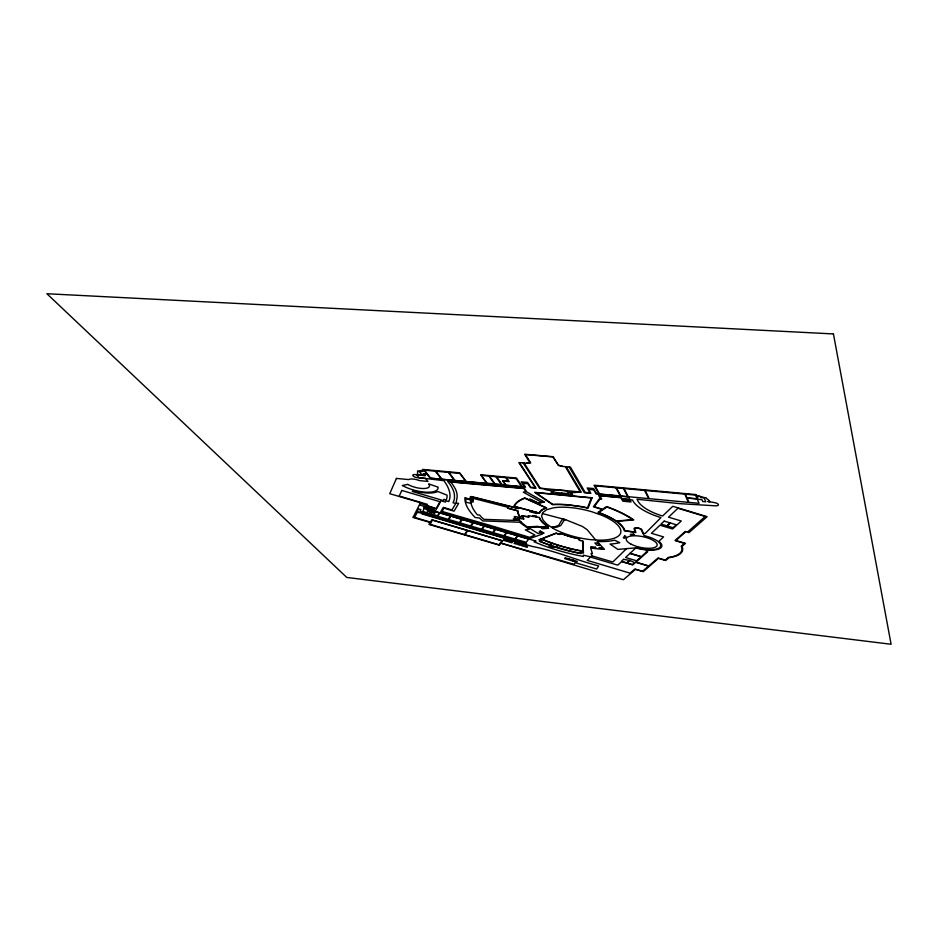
<?xml version="1.0" encoding="UTF-8"?>
<svg xmlns="http://www.w3.org/2000/svg" width="938" height="938" viewBox="0 0 938 938"><rect width="100%" height="100%" fill="white"/><g stroke="black" fill="none" stroke-linecap="round" stroke-linejoin="round"><path stroke-width="1.41" d="M579.59 540.347L579.602 538.846L577.702 538.447A40.991 14.363 12.7 0 1 562.753 534.062L561.065 533.405L559.177 534.285L556.128 533.089L538.987 539.796L541.015 540.628L539.373 541.285L549.07 545.072A75.275 26.241 12.8 0 0 581.079 553.619L581.044 552.47L583.483 552.939L582.908 541.003L579.25 540.405L579.25 538.893A41.342 14.492 12.7 0 1 561.205 533.605L559.318 534.484L556.246 533.276L541.801 538.928A64.042 22.289 12.8 0 0 583.049 551.075L582.568 541.062M396.457 478.415L389.739 493.693L420.459 502.733L413.037 517.436L430.073 522.466L428.959 524.401L499.379 545.189L500.869 543.231L623.407 579.743L635.472 569.378L643.269 571.676L658.394 558.368L665.663 560.525L668.935 557.711L671.303 557.324A41.788 14.492 11.8 0 0 682.501 547.675L682.008 546.385L685.49 543.372L675.876 540.499L685.795 531.752M414.514 517.389L417.457 512.007L526.019 544.427L526.628 543.665L434.751 516.592L435.185 515.853L419.966 511.339L420.892 509.639L418.348 508.888L417.234 511.585L418.829 512.664M430.085 524.389L432.43 520.121L467.312 530.474L464.533 534.566L430.096 524.354M494.537 526.687L442.056 511.445L443.979 508.115L454.039 511.198L458.6 503.471L456.149 502.838L457.146 496.847A96.497 33.369 16 0 0 455.27 488.757L454.86 488.065A114.413 39.337 16.2 0 0 450.697 481.98L523.826 488.546L525.937 491.688L523.252 492.18L541.73 502.311A24.834 8.817 13.1 0 0 538.447 503.073L530.04 499.086L528.434 499.614L524.764 497.949L523.158 498.57A71.804 25.197 12.7 0 0 514.317 505.406L513.825 506.391L518.245 507.575L518.046 508.244L471.802 496.636C467.136 495.768 475.038 503.038 464.849 497.679C464.638 505.547 470.044 512.078 475.097 517.53L479.318 517.964L482.789 520.895L519.57 522.22L529.255 529.325L525.292 529.829L534.906 535.035L529.665 537.357L494.783 526.757M626.701 548.472L612.819 562.003L591.878 555.847L590.354 556.832L583.26 555.12L583.401 556.504L574.76 554.721A91.865 32.22 12.7 0 1 541.613 544.849L534.039 541.812L536.055 541.109L423.636 507.974L424.164 506.954L435.713 510.366L441.036 500.775L445.421 502.076L446.136 500.798L448.774 501.572A116.535 40.053 16.3 0 0 443.838 480.655L418.946 477.688L416.671 474.874L425.336 475.683L423.917 473.901L426.989 474.194L430.179 478.216L525.503 487.197L522.888 483.269L527.942 483.738L530.533 487.666L536.067 488.194L519.464 462.727M687.566 532.034L705.2 516.486L677.963 508.255L668.524 517.166L681.269 521.012L672.558 528.985L659.977 525.21L651.406 533.3L663.576 536.911L658.863 541.308A20.671 7.164 11.8 0 1 646.728 549.985L647.689 551.755L635.917 562.12L648.756 565.954L658.136 557.981L665.206 560.08L668.266 557.442A41.002 14.222 11.8 0 0 681.211 546.209L684.47 543.395L674.997 540.569L685.361 531.377L688.879 532.678L707.135 516.697L672.78 506.297L662.591 516.017A39.173 14.645 11.2 0 1 637.664 500.505L637.008 499.251L679.558 503.636L715.647 505.828A4.069 1.536 10.6 0 0 718.344 504.515A4.069 1.536 10.6 0 0 714.322 502.58L707.768 501.49L709.902 501.689A13.964 5.288 10.9 0 0 706.56 498.582L706.232 497.785L704.168 497.597A14.891 5.628 10.9 0 0 696.735 495.721L696.254 494.596L594.035 485.192L598.831 493.658L596.427 493.435L593.66 488.569L587.176 487.971L589.979 492.825L585.195 492.38L570.421 467.112L561.487 466.292A18.197 6.918 13.2 0 0 558.591 465.471L552.763 456.923L525.432 454.578L530.72 462.903L530.076 462.973A24.095 9.099 13.4 0 0 527.777 463.337L518.913 462.575L535.281 487.678L530.72 487.256L527.543 482.425L521.235 481.839L524.448 486.658L522.138 486.447L516.51 478.052L480.619 474.757L486.857 483.445L466.127 481.499L459.667 472.822L422.452 469.399L423.39 470.571A12.487 4.455 15.1 0 0 418.536 471.134L417.41 471.04L418.008 471.779A10.553 3.764 15.1 0 0 418.102 474.452L420.388 475.109L414.561 474.558A3.705 1.313 15.3 0 0 413.001 475.859A3.705 1.313 15.3 0 0 417.164 477.665L425.582 478.462L427.939 481.417L419.556 480.619A8.477 2.966 15.2 0 0 408.628 479.576L396.364 478.415M563.949 519.042L561.768 520.144L558.72 525.292L555.249 526.628L551.005 526.957L547.112 524.377L543.079 520.133L541.578 516.111L542.762 512.582L546.596 509.78L552.869 507.939A40.533 14.222 12.7 0 1 591.984 511.796L601.727 515.255A40.533 14.222 12.7 0 1 620.886 531.787A40.533 14.222 12.7 0 1 600.214 540.171L590.776 539.655A40.533 14.222 12.7 0 1 553.373 528.54L551.943 527.578L556.726 527.203L560.748 525.55L563.984 520.438L565.591 519.687L582.31 526.406L587.176 529.7L595.607 539.913M542.422 513.578L565.591 519.687M430.296 511.597L427.646 510.823L428.279 509.639L430.929 510.424L429.323 513.391L422.686 511.433L424.257 508.455L427.869 509.522L427.165 510.847L430.214 511.749M431.984 512.113L434.493 512.851L435.15 511.667L432.641 510.929L431.011 513.883L437.577 515.818L439.242 512.875L435.525 511.785L434.798 513.098L431.914 512.242M421.924 513.918L532.151 546.408C554.921 550.712 576.26 560.08 598.643 565.942L596.662 569.026L575.404 562.718L573.845 564.289L500.974 543.09L502.721 540.839L431.808 519.781L430.436 522.114L413.248 517.014M514.833 517.342L516.439 519.253L514.516 519.171L515.63 520.285L519.265 520.402L517.483 518.315L523.873 518.995L521.845 515.982L529.009 516.908L528.481 515.9M523.592 518.855L521.505 515.877L528.798 516.815L528.223 515.724L539.491 517.483L539.819 518.304A42.796 15.02 12.7 0 0 547.089 525.948L548.425 526.851L528.164 527.332L537.92 533.441L540.347 532.925L542.563 533.957L530.474 538.342L440.708 511.831L443.275 507.376L451.952 509.944L455.716 503.542L452.995 502.733A104.364 35.972 16.1 0 0 454.473 498.125L454.438 494.748A104.364 35.972 16.1 0 0 447.743 481.417L524.319 488.299L526.757 491.934L544.509 502.076A80.082 27.8 12.4 0 0 542.903 502.358L542.375 502.463A80.082 27.8 12.4 0 0 538.365 503.354L530.181 499.485L528.962 499.895L546.69 507.974L545.576 508.349A39.56 13.894 12.8 0 0 539.819 512.57L539.526 513.227L518.82 507.693L518.397 508.631L471.193 496.859L471.181 499.379L465.752 498.207L465.987 502.299L470.817 503.237L470.36 499.895L472.693 500.388L472.975 498.301L508.232 507.352A7.34 2.58 13.7 0 0 508.009 508.115L517.882 510.905A56.855 19.956 12.8 0 0 520.332 517.166L520.895 517.928C506.719 513.86 520.637 520.32 513.285 518.96L514.751 520.426L483.867 519.324A49.89 17.259 13.5 0 1 479.67 515.068L477.442 514.88A102.805 36.09 12.9 0 1 470.794 501.549L473.186 502.088A57.382 20.132 13.5 0 1 473.221 498.488M523.263 463.055L539.608 488.335L544.826 488.827L545.306 489.566A22.547 8.407 13.3 0 0 554.522 491.066L553.631 489.648L566.962 490.902L567.818 492.321A29.875 11.221 13.1 0 0 576.167 492.473L575.721 491.735L581.302 492.251L566.294 466.854M524.131 463.138L540.323 488.206L580.305 491.969L565.391 466.772M569.272 467.112L584.327 492.778L590.893 493.4L588.583 489.39L593.801 489.882L596.087 493.892L628.53 496.941L629.902 499.555L622.07 498.805L621.39 497.55L598.596 495.405L600.437 498.641L599.523 498.559L593.391 506.743L594.727 507.141A69.564 24.189 12.8 0 1 602.161 509.545L597.94 512.406A44.356 15.559 12.7 0 1 624.309 530.814L635.882 532.561L634.651 528.54A3.717 1.313 11.9 0 1 637.453 528.153A3.717 1.313 11.9 0 1 640.959 529.267L643.925 535.41L646.493 536.255A19.381 6.718 11.8 0 1 660.118 547.089A19.381 6.718 11.8 0 1 636.949 547.769L617.861 549.387L610.04 544.063A49.116 17.224 12.7 0 0 619.76 542.656L614.636 540.218A46.173 16.216 12.7 0 1 597.154 541.472L604.435 549.328A71.276 25.115 12.8 0 1 590.623 548.003L592.464 553.631L591.069 553.42L591.878 555.847M539.186 517.577L539.456 518.245A43.171 15.149 12.7 0 0 547.921 526.734L539.784 527.426L538.049 526.312L527.332 526.933L526.406 526.288A61.04 21.386 12.8 0 1 521.106 522.032M521.094 522.02A61.099 21.398 12.8 0 1 517.87 518.468M526.511 463.243A24.74 9.333 13.4 0 1 529.993 462.657L524.623 454.238L553.209 456.689L558.286 465.142A18.842 7.164 13.2 0 1 562.753 466.444M520.414 517.729A56.937 19.979 12.8 0 1 517.542 510.694L507.669 508.232A7.727 2.708 13.7 0 1 507.939 507.165M529.947 510.917L529.689 511.644L536.513 513.461L536.853 512.758L529.947 510.917M570.527 548.789L569.718 550.887L556.539 547.217L558.356 545.412L570.527 548.789M591.327 497.961L587.505 507.857A56.128 19.592 12.7 0 0 581.701 506.59L566.341 504.632A59.117 20.601 12.7 0 0 554.921 504.304A71.827 24.869 12.5 0 0 552.845 504.41L535.668 492.661L591.327 497.961M592.089 497.785L588.044 508.22A53.958 18.842 12.7 0 0 552.716 504.703L534.578 492.309L592.089 497.785M571.043 548.918L570.21 551.005L579.227 553.033L580.434 553.268L580.399 552.119L583.002 552.623L582.967 551.427A70.866 24.751 12.7 0 1 572.039 549.164L571.043 548.918M401.816 490.433L399.225 496.038L427.388 504.351L426.696 505.652L436.205 508.455L439.922 501.701L401.816 490.433M420.564 503.448L419.767 505.043L433.602 509.1L434.153 508.208L420.564 503.448M444.12 499.438L443.463 500.634L412.298 491.442L412.826 490.504A24.646 8.641 15.2 0 0 437.776 491.489L447.039 495.135A70.104 24.2 15.7 0 1 446.183 499.942L444.12 499.438M439.723 512.875L437.788 516.299L448.27 519.382L450.275 515.994L439.723 512.875M450.897 516.17L448.892 519.57L459.468 522.689L461.555 519.312L450.897 516.17M462.176 519.5L460.089 522.865L470.559 525.948L472.717 522.607L462.176 519.5M473.35 522.794L471.181 526.136L481.651 529.208L483.891 525.901L473.35 522.794M624.591 535.973L623.324 537.873L624.72 538.236L625.998 536.337L624.591 535.973M484.489 526.077L482.238 529.384L492.767 532.479L495.088 529.196L484.489 526.077M467.745 530.603L464.955 534.695L498.922 544.755L502.006 540.78L467.745 530.603M495.616 529.349L493.294 532.643L504.023 535.797L506.426 532.538L495.616 529.349M506.825 532.655L504.421 535.915L514.915 538.998L517.389 535.774L506.825 532.655M599.992 499.016L594.211 506.719A70.244 24.423 12.8 0 1 602.419 509.357L606.558 506.555L609.829 507.751A66.434 23.309 12.7 0 1 631.637 518.468L633.818 519.933L616.829 521.305A46.138 16.181 12.7 0 1 624.849 530.556L635.284 532.092L633.982 528.68A4.233 1.501 11.9 0 1 637.359 527.942A4.233 1.501 11.9 0 1 641.838 529.583L643.386 533.335L645.074 533.605L660.95 517.588A43.828 16.38 11.3 0 1 632.529 500.013L629.914 499.766L631.075 501.982L622.855 501.197L620.991 497.726L599.804 495.733L601.762 499.18L599.992 499.016M517.928 535.926L515.454 539.162L526.171 542.316L528.727 539.116L517.928 535.926M504.198 539.62L503.659 540.311L511.855 542.75L512.406 542.058L504.198 539.62M514.622 542.727L514.071 543.419L516.451 544.122L517.014 543.43L514.622 542.727M518.386 543.841L517.823 544.532L520.051 545.201L520.625 544.509L518.386 543.841M521.997 544.919L521.422 545.599L523.451 546.209L524.025 545.529L521.997 544.919M525.409 545.939L524.823 546.62L527.039 547.276L527.625 546.596L525.409 545.939M565.368 557.84L564.641 558.591L567.83 559.54L568.545 558.79L565.368 557.84M569.073 558.954L568.358 559.693L572.215 560.842L572.942 560.103L569.073 558.954M573.306 560.209L572.579 560.947L576.542 562.132L577.28 561.393L573.306 560.209M590.494 557.066L587.2 560.373L630.078 573.141L634.85 569.003L642.483 571.277L648.568 566.106L635.741 562.272L632.728 564.922L621.648 561.616L617.755 565.157L590.494 557.066M664.186 521.118L660.985 524.084L666.766 525.819L669.99 522.865L664.186 521.118M629.937 553.432L625.564 557.5L636.668 560.795L641.135 556.762L629.937 553.432M635.835 547.944L630.09 553.291L641.287 556.633L646.798 551.661L645.836 549.891L644.898 549.797A20.765 7.199 11.8 0 1 635.835 547.944M670.494 523.017L667.258 525.972L673.038 527.719L676.31 524.776L670.494 523.017M623.559 559.353L621.413 561.311L626.701 562.882L629.492 560.385L623.559 559.353M557.782 545.236L555.824 546.995L549.844 545.013L552.33 543.407L557.782 545.236M629.984 560.537L627.194 563.034L632.388 564.582L634.627 562.612L629.984 560.537M549.633 546.62L549.117 546.983L552.799 547.686L549.633 546.62M550.747 545.799L550.184 546.209L553.924 546.877L550.747 545.799M606.945 507.024L598.807 512.523A51.555 18.021 12.8 0 1 616.395 521L632.728 519.675A65.683 23.04 12.7 0 0 606.945 507.024M551.802 543.219L549.316 544.826L541.238 541.812L540.171 541.378L541.812 540.722L539.456 539.749L541.343 539.104A70.866 24.751 12.7 0 0 550.969 542.926L551.802 543.219M407.737 484.407L402.308 485.497A22.383 7.844 15.2 0 0 426.286 492.192A22.383 7.844 15.2 0 0 437.987 487.092L428.631 483.902A13.566 4.749 15.2 0 1 423.859 488.534A13.566 4.749 15.2 0 1 407.737 484.407M540.534 531.178L539.28 531.412L542.809 533.288L544.063 533.065L540.534 531.178M633.431 534.097L630.348 534.355L631.403 535.07L634.487 534.801L633.431 534.097M547.276 527.367L541.332 527.86L542.68 528.739L548.624 528.246L547.276 527.367M833.436 333.928L46.9 293.735L346.767 577.445L891.1 644.265L833.436 333.928M597.635 543.079L594.88 542.938L597.014 545.236L599.769 545.377L597.635 543.079M601.926 547.698L599.042 547.546L599.839 548.402L602.712 548.554L601.926 547.698M435.279 471.157L424.398 470.161L430.73 478.169L441.505 479.177L435.279 471.157M448.317 472.365L435.771 471.204L441.986 479.224L454.426 480.397L448.317 472.365M459.901 473.432L448.88 472.412L454.977 480.444L465.893 481.475L459.901 473.432M488.921 476.082L481.346 475.378L486.939 483.176L494.432 483.879L488.921 476.082M496.003 476.727L489.448 476.129L494.959 483.926L501.443 484.536L496.003 476.727M505.945 477.653L496.589 476.785L502.029 484.594L505.476 484.923L502.651 480.831L508.49 481.37L505.945 477.653M516.146 478.591L506.45 477.7L509.088 481.557L503.014 480.995L505.875 485.134L521.528 486.611L516.146 478.591M615.891 487.772L594.985 485.849L599.593 493.998L620.288 495.944L615.891 487.772M623.453 488.464L616.372 487.819L620.757 495.991L627.757 496.648L623.453 488.464M644.605 490.422L624.005 488.522L628.308 496.694L648.686 498.617L644.605 490.422M684.775 494.127L645.227 490.48L649.295 498.676L688.422 502.358L684.775 494.127M695.515 495.112L685.385 494.174L687.003 497.832L697.086 498.77L695.515 495.112M425.008 471.439L423.19 470.782A6.965 2.486 15.1 0 0 421.314 470.841L421.959 471.638L419.098 471.38L422.17 475.214L424.621 475.449L423.237 473.713L427.095 474.065L425.008 471.439M698.142 496.683L696.817 496.565L697.989 499.297L701.964 499.673L702.75 501.525L705.775 501.807L704.121 497.832L700.803 497.527L700.452 496.683A5.839 2.216 10.8 0 0 697.919 496.155L698.142 496.683M697.192 499.016L687.108 498.078L689.008 502.369L699.033 503.319L697.192 499.016M553.42 492.251L551.005 492.028L551.626 493.001L554.03 493.224L553.42 492.251M561.557 493.025L555.261 492.427L555.871 493.4L562.167 493.998L561.557 493.025M568.322 493.669L561.991 493.071L562.601 494.045L568.909 494.643L568.322 493.669M572.11 494.021L569.941 493.822L570.527 494.795L572.696 495.006L572.11 494.021M627.979 499.473L623.618 499.063L624.45 500.611L628.788 501.021L627.979 499.473M595.431 547.253L590.799 546.748L591.257 547.475L595.888 547.98L595.431 547.253M536.395 516.24L532.643 515.619L536.583 516.873L536.395 516.24M539.198 512.992L514.376 506.356A71.311 25.033 12.7 0 1 524.917 498.23L546.151 507.892A39.947 14.035 12.8 0 0 539.198 512.992M630.711 543.958A15.794 5.476 11.8 0 0 656.647 546.221A15.794 5.476 11.8 0 0 637.699 535.915A15.794 5.476 11.8 0 0 630.711 543.958"/></g></svg>
